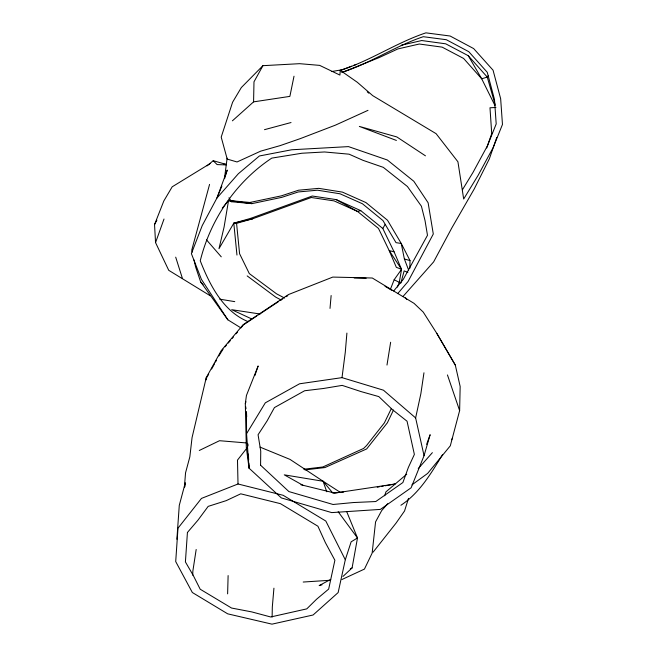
<?xml version="1.0" encoding="UTF-8"?>
<svg xmlns="http://www.w3.org/2000/svg" width="657" height="657" viewBox="0 0 657 657"><rect width="100%" height="100%" fill="white"/><g stroke="black" fill="none" stroke-linecap="round" stroke-linejoin="round"><path stroke-width="0.99" d="M411.931 484.882L427.666 473.393L450.316 445.791L459.629 410.617L460.163 386.505L455.309 365.095L436.798 333.37L423.248 312.1L414.041 303.353L372.297 278.01L332.795 277.082L288.48 294.558L243.106 324.739L221.302 350.542L206.249 377.652L192.058 437.595L189.84 456.853L185.545 472.851L184.412 487.067M272.121 617.071L272.318 606.961L273.928 588.187M232.397 120.831L253.577 101.868L253.988 81.813L262.931 65.675L299.584 63.68L319.663 65.38L339.907 75.079L340.244 70.348C370.096 60.97 396.228 42.721 425.917 32.85L450.127 36.02L473.656 48.585L493.062 70.209L500.659 98.755L502.465 124.46L493.202 147.505L478.165 175.271L463.678 199.014L457.929 161.786L436.108 133.675L372.741 95.659L357.309 82.281L340.244 70.348M409.853 268.278L410.009 260.591L401.23 243.443L387.523 220.259L365.941 202.578L342.42 192.115L318.76 188.354L298.557 190.21L281.245 195.876L249.906 202.463L228.562 200.475L222.247 208.187M192.756 575.187L192.854 571.105L196.18 549.482M227.618 593.862L228.119 575.573M224.817 175.912L227.133 158.14M206.47 379.754L206.602 377.709L208.663 374.244M176.889 539.249L179.279 505.364L185.282 482.829L184.88 486.747M206.101 379.697L206.249 377.652M346.904 333.083L345.286 352.259L342.01 377.635L299.526 383.795L265.297 402.848L246.556 433.677L249.036 468.162L281.336 497.916L331.711 512.6L380.378 509.405L411.151 487.757L424.052 455.687L430.13 434.704L426.631 444.337M330.011 308.412L331.136 295.527M248.806 463.128L249.036 468.162L246.318 447.409L245.316 403.677L246.432 395.473L258.152 365.957L254.859 375.632M423.962 372.79L420.866 393.691L415.626 417.926L424.052 455.687M386.989 365.054L390.636 342.256M408.679 270.265L404.384 258.989L401.23 243.443L396.023 242.663L382.974 220.58L362.418 203.744L340.014 193.774L317.487 190.202L298.245 191.959L281.754 197.363L251.91 203.637L228.562 200.475L224.078 227.051L218.986 248.691L233.793 223.175L250.744 218.346L312.256 196.024L336.195 199.597L360.775 210.651L382.809 228.488L394.06 251.787L401.558 269.337L399.267 282.362L397.428 287.06M342.979 576.444L352.086 567.935L357.49 537.968L346.814 511.91M294.007 76.212L289.877 96.382L253.577 101.868M345.303 559.756L338.15 592.565L313.085 615.001L271.982 624.15L227.683 613.835L192.337 592.507L175.706 561.571L177.99 528.187L201.469 498.408L238.015 483.987L283.159 495.296L325.823 521.05L345.303 559.756L351.142 541.82L357.49 537.968L338.166 511.729M209.567 184.403L191.754 250.103L192.205 252.083M400.836 283.126L404.145 270.889L407.882 272.351M224.563 178.688L227.232 170.097L216.933 198.036L202.216 225.614L191.392 253.618L201.428 279.381L227.848 319.803L240.799 327.827M408.514 498.351L404.548 510.974L396.064 523.095L373.094 552.167M384.69 495.772L385.922 491.879L406.732 474.214M245.316 403.677L245.973 401.739M486.722 148.006L491.723 133.609L489.982 107.773L495.936 107.485M496.749 137.51L489.358 158.797L474.198 189.035L451.688 228.168L433.636 261.888L402.971 296.521M210.24 295.765L168.734 270.314L155.553 242.605L164.004 219.027M155.553 242.605L154.535 224.587L163.823 200.968L172.183 186.818L210.289 163.47M390.307 289.565L394.159 279.734L401.558 269.337L389.207 250.613L378.489 228.414L357.498 211.431L336.195 199.597M221.861 186.153L216.933 198.036L238.376 173.703L259.4 155.98L291.7 149.771L348.481 146.61L387.351 160.004L413.811 181.258L428.126 202.775L433.292 234.023L408.079 281.492L397.69 293.63M393.502 410.017L387.351 422.829L366.672 448.936L324.903 467.562L304.93 469.895M391.383 408.44L384.402 422.853L366.499 445.618L363.6 448.427L322.792 466.996L303.797 469.229M154.535 224.587L156.892 220.177M211.611 369.045L214.519 363.806M215.48 362.056L216.449 360.307M218.863 355.938L223.068 349.154M382.809 228.488L385.166 224.374M442.522 454.677C431.115 473.303 419.577 493.037 400.901 505.258M451.556 439.755L452.616 437.997M462.446 189.733L473.056 172.331L487.379 145.895L496.199 123.951L494.483 99.462L487.248 72.278L468.769 51.681L446.358 39.716L423.297 36.702C395.029 46.097 370.137 63.483 341.706 72.41M246.909 448.09L237.489 460.097L238.015 483.987M241.078 327.786L243.394 324.887L256.821 315.992M393.65 291.026L403.267 279.389L427.485 235.296L425.038 220.629L421.416 206.232L407.414 186.498L383.31 167.354L362.976 160.324L349.081 154.181L324.542 151.972L301.883 153.237L271.768 158.115C236.109 181.767 210.503 219.356 200.254 260.788C209.64 284.744 223.084 311.443 248.174 321.667M225.031 346.847L226.328 345.311M228.283 343.003L230.246 340.696M232.2 338.388L233.506 336.844M236.109 333.764L237.415 332.228M488.545 75.547L487.256 77.074L481.712 78.815L463.62 58.457L442.153 47.14L419.306 44.019L397.871 48.93L379.089 57.619L343.734 71.802M387.712 503.681L381.676 510.604L375.566 521.888L372.149 553.095L364.438 569.085L342.001 579.49M418.222 468.622L432.372 452.665M262.931 65.675L241.333 87.545L232.594 102.229L221.204 137.099L227.207 159.084L237.037 161.967L260.681 151.151L280.104 145.632L300.372 138.594L335.382 125.159L368.002 110.335M207.078 165.868L213.213 160.694L225.86 164.316L223.881 164.217M258.497 314.875L278.634 301.53M280.309 300.421L282.83 298.754M286.14 296.709L287.799 295.691M330.734 579.392L319.162 585.592L322.02 584.829M350.304 568.888L352.086 567.935M199.276 450.48L219.52 440.707L246.662 442.958M351.569 66.217L342.371 69.708L331.457 71.572M353.4 65.519L356.16 64.476M236.963 255.056L233.793 223.175L236.569 223.355L252.707 218.756L311.295 197.502L334.093 200.902L357.498 211.431L360.775 210.651M264.492 129.675L291.026 122.539M233.793 223.175L252.707 218.756L250.744 218.346M401.172 45.251L421.72 40.537L445.709 43.822L468.252 55.697L487.256 77.074L495.091 104.537M377.249 487.207L379.229 486.853M381.208 486.492L383.187 486.139M385.166 485.786L395.079 484.012L334.717 493.062L300.922 484.759M343.652 492.044L332.82 493.062L323.096 481.261L289.992 459.391L260.041 447.121M303.206 582.036L329.748 580.295M354.205 277.977L366.163 278.231M226.18 164.923L217.089 164.579L213.213 160.694M228.562 200.475L231.576 201.74L251.91 203.637L249.906 202.463M260.049 314.005L231.691 309.685L251.68 318.924M219.75 299.173L234.754 301.637M340.277 492.348L323.096 481.261L284.276 474.847L302.844 485.227M394.06 251.787L389.207 250.613L396.335 267.317L401.558 269.337M404.384 258.989L410.009 260.591M342.01 377.635L383.458 390.192L415.626 417.926M396.401 140.442L359.346 126.415L396.82 136.935L425.457 155.832M394.159 279.734L399.267 282.362M284.645 298.073L276.54 293.819L249.315 273.591L239.583 253.725L236.569 223.355M281.139 299.978L275.768 297.161L247.18 275.915M385.018 286.28L391.859 290.361M367.238 91.816L368.782 93.163M206.47 239.838L221.269 256.83M194.029 260L195.614 266.931L200.623 281.804L203.128 284.736M200.623 281.804L227.848 319.803M405.55 297.769L406.691 299.411M228.973 197.798L231.576 201.74M455.309 365.095L436.798 333.37M468.252 55.697L481.712 78.815L495.041 105.687M323.096 481.261L326.759 491.773M447.45 374.942L459.629 410.617M175.698 257.158L182.424 278.453M245.726 406.724L246.005 408.753M246.687 416.768L246.457 411.734L246.556 433.677M247.935 443.976L248.026 445.996M248.395 454.053L248.666 460.105M260.583 465.205L288.899 491.576L333.05 504.486L353.326 502.548L375.779 501.537L402.889 482.534L408.375 467.414L414.37 454.414L407.053 421.219L392.558 409.746L378.818 396.598L361.022 391.58L342.174 385.388L323.54 388.476L304.634 390.751L274.421 407.586L267.038 420.997L258.07 434.753L260.739 451.08L260.583 465.205M187.426 532.482L185.405 561.924L193.281 575.491L200.196 589.222L231.543 608.037L251.746 611.905L270.7 616.98L306.778 608.875L316.543 599.258L328.664 589.091L334.889 560.249L325.387 542.649L317.914 526.216L280.473 503.673L240.741 493.818L226.213 500.642L208.17 506.383L197.995 520.122L187.426 532.482"/></g></svg>
